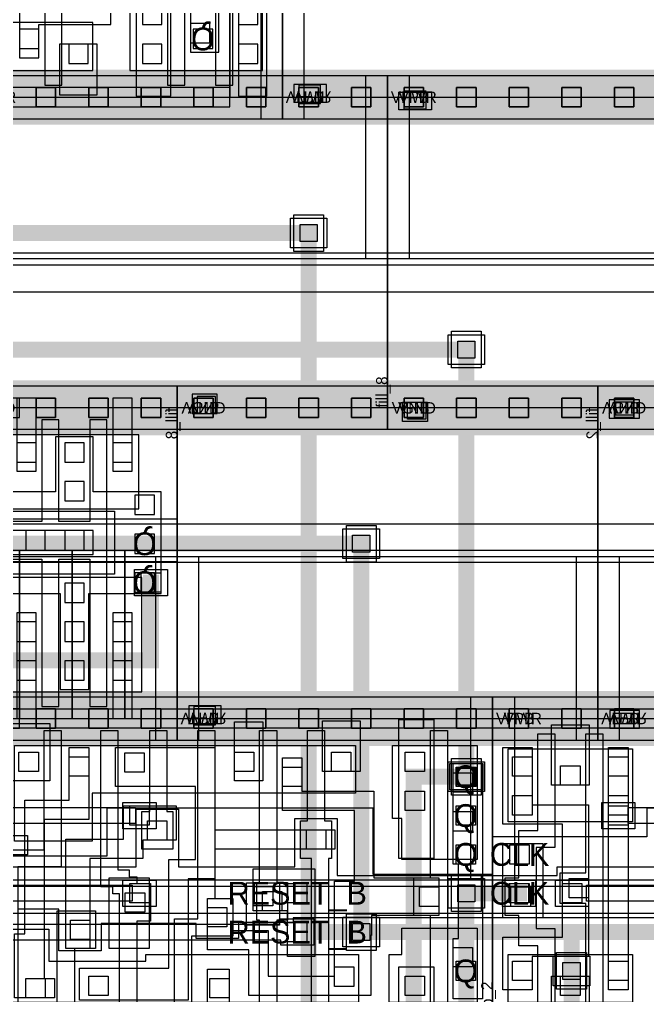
# Model space of a CAD drawing. Extents: x 0 to 50.5, y 0 to 99.5.
# Drawn here: x 20.7 to 26.19, y 30.21 to 38.76 of the extents above; entities that cross this region are included whole.
import ezdxf
from ezdxf.enums import TextEntityAlignment as Align

# ---------------------------------------------------------------- set-up
doc = ezdxf.new("R2010")
doc.units = 0
for name, color, linetype in [('L122D16', 13, 'CONTINUOUS'), ('L236D0', 12, 'CONTINUOUS'), ('L64D16', 14, 'CONTINUOUS'), ('L64D20', 26, 'CONTINUOUS'), ('L64D5', 19, 'CONTINUOUS'), ('L64D59', 18, 'CONTINUOUS'), ('L65D20', 22, 'CONTINUOUS'), ('L66D20', 16, 'CONTINUOUS'), ('L66D44', 21, 'CONTINUOUS'), ('L67D16', 29, 'CONTINUOUS'), ('L67D20', 8, 'CONTINUOUS'), ('L67D44', 9, 'CONTINUOUS'), ('L67D5', 17, 'CONTINUOUS'), ('L68D16', 15, 'CONTINUOUS'), ('L68D20', 6, 'CONTINUOUS'), ('L68D44', 7, 'CONTINUOUS'), ('L68D5', 20, 'CONTINUOUS'), ('L69D20', 4, 'CONTINUOUS'), ('L78D44', 24, 'CONTINUOUS'), ('L81D4', 28, 'CONTINUOUS'), ('L83D44', 30, 'CONTINUOUS'), ('L93D44', 25, 'CONTINUOUS'), ('L94D20', 27, 'CONTINUOUS'), ('L95D20', 23, 'CONTINUOUS')]:
    doc.layers.add(name, color=color, linetype=linetype)

# ---------------------------------------------------------------- blocks, each defined once
blk = doc.blocks.new('VIA_M1M2_PR')
at = {"layer": 'L68D20'}
blk.add_lwpolyline([(-0.16, -0.13), (-0.16, 0.13), (0.16, 0.13), (0.16, -0.13)], close=True, dxfattribs=at)
at = {"layer": 'L68D44'}
blk.add_lwpolyline([(-0.075, -0.075), (-0.075, 0.075), (0.075, 0.075), (0.075, -0.075)], close=True, dxfattribs=at)
at = {"layer": 'L69D20'}
blk.add_lwpolyline([(-0.13, -0.16), (-0.13, 0.16), (0.13, 0.16), (0.13, -0.16)], close=True, dxfattribs=at)
blk = doc.blocks.new('VIA_L1M1_PR_MR')
at = {"layer": 'L67D20'}
blk.add_lwpolyline([(-0.085, -0.085), (-0.085, 0.085), (0.085, 0.085), (0.085, -0.085)], close=True, dxfattribs=at)
at = {"layer": 'L67D44'}
blk.add_lwpolyline([(-0.085, -0.085), (-0.085, 0.085), (0.085, 0.085), (0.085, -0.085)], close=True, dxfattribs=at)
at = {"layer": 'L68D20'}
blk.add_lwpolyline([(-0.145, -0.115), (-0.145, 0.115), (0.145, 0.115), (0.145, -0.115)], close=True, dxfattribs=at)
blk = doc.blocks.new('sky130_fd_sc_hd__fill_8')
at = {"layer": 'L122D16'}
blk.add_lwpolyline([(0.13, -0.12), (0.13, 0.05), (0.35, 0.05), (0.35, -0.12)], close=True, dxfattribs=at)
at = {"layer": 'L64D16'}
blk.add_lwpolyline([(0.1, 2.61), (0.1, 2.765), (0.385, 2.765), (0.385, 2.61)], close=True, dxfattribs=at)
at = {"layer": 'L64D20'}
blk.add_lwpolyline([(-0.19, 1.305), (-0.19, 2.91), (3.87, 2.91), (3.87, 1.305)], close=True, dxfattribs=at)
at = {"layer": 'L67D20', "const_width": 0.17}
for points in [[(0, 2.72), (3.68, 2.72)], [(0, 0), (3.68, 0)]]:
    blk.add_lwpolyline(points, dxfattribs=at)
at = {"layer": 'L67D44'}
for points in [[(0.145, 2.635), (0.145, 2.805), (0.315, 2.805), (0.315, 2.635)], [(0.605, 2.635), (0.605, 2.805), (0.775, 2.805), (0.775, 2.635)], [(1.065, 2.635), (1.065, 2.805), (1.235, 2.805), (1.235, 2.635)], [(1.525, 2.635), (1.525, 2.805), (1.695, 2.805), (1.695, 2.635)], [(1.985, 2.635), (1.985, 2.805), (2.155, 2.805), (2.155, 2.635)], [(2.445, 2.635), (2.445, 2.805), (2.615, 2.805), (2.615, 2.635)], [(2.905, 2.635), (2.905, 2.805), (3.075, 2.805), (3.075, 2.635)], [(3.365, 2.635), (3.365, 2.805), (3.535, 2.805), (3.535, 2.635)], [(0.145, -0.085), (0.145, 0.085), (0.315, 0.085), (0.315, -0.085)], [(0.605, -0.085), (0.605, 0.085), (0.775, 0.085), (0.775, -0.085)], [(1.065, -0.085), (1.065, 0.085), (1.235, 0.085), (1.235, -0.085)], [(1.525, -0.085), (1.525, 0.085), (1.695, 0.085), (1.695, -0.085)], [(1.985, -0.085), (1.985, 0.085), (2.155, 0.085), (2.155, -0.085)], [(2.445, -0.085), (2.445, 0.085), (2.615, 0.085), (2.615, -0.085)], [(2.905, -0.085), (2.905, 0.085), (3.075, 0.085), (3.075, -0.085)], [(3.365, -0.085), (3.365, 0.085), (3.535, 0.085), (3.535, -0.085)]]:
    blk.add_lwpolyline(points, close=True, dxfattribs=at)
at = {"layer": 'L68D16'}
for points in [[(0.145, 2.615), (0.145, 2.775), (0.335, 2.775), (0.335, 2.615)], [(0.175, -0.1), (0.175, 0.05), (0.335, 0.05), (0.335, -0.1)]]:
    blk.add_lwpolyline(points, close=True, dxfattribs=at)
at = {"layer": 'L68D20', "const_width": 0.48}
for points in [[(0, 2.72), (3.68, 2.72)], [(0, 0), (3.68, 0)]]:
    blk.add_lwpolyline(points, dxfattribs=at)
at = {"layer": 'L78D44'}
blk.add_lwpolyline([(0, 1.25), (0, 2.72), (3.68, 2.72), (3.68, 1.25)], close=True, dxfattribs=at)
at = {"layer": 'L81D4'}
blk.add_lwpolyline([(0, 0), (0, 2.72), (3.68, 2.72), (3.68, 0)], close=True, dxfattribs=at)
at = {"layer": 'L93D44'}
blk.add_lwpolyline([(0, -0.19), (0, 1.015), (3.68, 1.015), (3.68, -0.19)], close=True, dxfattribs=at)
at = {"layer": 'L94D20'}
blk.add_lwpolyline([(0, 1.355), (0, 2.91), (3.68, 2.91), (3.68, 1.355)], close=True, dxfattribs=at)
at = {"layer": 'L64D5'}
blk.add_text('VPB', height=0.1, dxfattribs=at).set_placement((0.23, 2.72), align=Align.MIDDLE_CENTER)
at = {"layer": 'L64D59'}
blk.add_text('VNB', height=0.1, dxfattribs=at).set_placement((0.23, 0), align=Align.MIDDLE_CENTER)
at = {"layer": 'L68D5'}
for s, p in [('VPWR', (0.23, 2.72)), ('VGND', (0.23, 0))]:
    blk.add_text(s, height=0.1, dxfattribs=at).set_placement(p, align=Align.MIDDLE_CENTER)
at = {"layer": 'L83D44'}
blk.add_text('fill_8', height=0.1, rotation=90, dxfattribs=at).set_placement((0, 0))
blk = doc.blocks.new('sky130_fd_sc_hd__dfrtp_2')
at = {"layer": 'L236D0'}
blk.add_lwpolyline([(0, 0), (0, 2.72), (9.66, 2.72), (9.66, 0)], close=True, dxfattribs=at)
at = {"layer": 'L64D16'}
blk.add_lwpolyline([(0.145, 2.635), (0.145, 2.805), (0.315, 2.805), (0.315, 2.635)], close=True, dxfattribs=at)
at = {"layer": 'L64D20'}
blk.add_lwpolyline([(-0.19, 1.305), (-0.19, 2.91), (9.85, 2.91), (9.85, 1.305)], close=True, dxfattribs=at)
at = {"layer": 'L65D20'}
for points in [[(5.015, 1.645), (5.015, 2.485), (8, 2.485), (8, 2.065), (5.695, 2.065), (5.695, 1.645)], [(8.405, 1.485), (8.405, 1.845), (8.325, 1.845), (8.325, 2.485), (9.485, 2.485), (9.485, 1.485)], [(0.135, 1.815), (0.135, 2.455), (1.225, 2.455), (1.225, 1.815)], [(0.135, 0.235), (0.135, 0.655), (1.225, 0.655), (1.225, 0.235)]]:
    blk.add_lwpolyline(points, close=True, dxfattribs=at)
at = {"layer": 'L66D20'}
for points in [[(0.395, 0.105), (0.395, 0.73), (0.23, 0.73), (0.23, 0.995), (0.11, 0.995), (0.11, 1.325), (0.23, 1.325), (0.23, 1.74), (0.395, 1.74), (0.395, 2.585), (0.545, 2.585), (0.545, 1.59), (0.38, 1.59), (0.38, 0.88), (0.545, 0.88), (0.545, 0.105)], [(0.815, 0.105), (0.815, 1.1), (0.59, 1.1), (0.59, 1.37), (0.815, 1.37), (0.815, 2.585), (0.965, 2.585), (0.965, 0.105)], [(7.615, 0.105), (7.615, 1.495), (7.52, 1.495), (7.52, 1.825), (7.58, 1.825), (7.58, 2.615), (7.73, 2.615), (7.73, 1.825), (7.79, 1.825), (7.79, 1.495), (7.765, 1.495), (7.765, 0.105)], [(8.655, 0.105), (8.655, 0.995), (8.51, 0.995), (8.51, 1.325), (8.655, 1.325), (8.655, 2.615), (8.805, 2.615), (8.805, 1.325), (9.075, 1.325), (9.075, 2.615), (9.225, 2.615), (9.225, 0.105), (9.075, 0.105), (9.075, 0.995), (8.805, 0.995), (8.805, 0.105)]]:
    blk.add_lwpolyline(points, close=True, dxfattribs=at)
at = {"layer": 'L66D44'}
for points in [[(7.79, 2.255), (7.79, 2.425), (7.96, 2.425), (7.96, 2.255)], [(8.435, 2.255), (8.435, 2.425), (8.605, 2.425), (8.605, 2.255)], [(9.275, 2.255), (9.275, 2.425), (9.445, 2.425), (9.445, 2.255)], [(0.175, 2.215), (0.175, 2.385), (0.345, 2.385), (0.345, 2.215)], [(1.015, 2.215), (1.015, 2.385), (1.185, 2.385), (1.185, 2.215)], [(0.595, 2.135), (0.595, 2.305), (0.765, 2.305), (0.765, 2.135)], [(7.36, 2.125), (7.36, 2.295), (7.53, 2.295), (7.53, 2.125)], [(8.855, 2.075), (8.855, 2.245), (9.025, 2.245), (9.025, 2.075)], [(8.435, 1.915), (8.435, 2.085), (8.605, 2.085), (8.605, 1.915)], [(9.275, 1.915), (9.275, 2.085), (9.445, 2.085), (9.445, 1.915)], [(0.175, 1.875), (0.175, 2.045), (0.345, 2.045), (0.345, 1.875)], [(1.015, 1.875), (1.015, 2.045), (1.185, 2.045), (1.185, 1.875)], [(0.67, 1.15), (0.67, 1.32), (0.84, 1.32), (0.84, 1.15)], [(0.16, 1.075), (0.16, 1.245), (0.33, 1.245), (0.33, 1.075)], [(0.175, 0.425), (0.175, 0.595), (0.345, 0.595), (0.345, 0.425)], [(1.015, 0.425), (1.015, 0.595), (1.185, 0.595), (1.185, 0.425)], [(0.595, 0.295), (0.595, 0.465), (0.765, 0.465), (0.765, 0.295)]]:
    blk.add_lwpolyline(points, close=True, dxfattribs=at)
at = {"layer": 'L67D16'}
for points in [[(8.88, 2.125), (8.88, 2.295), (9.05, 2.295), (9.05, 2.125)], [(0.15, 1.445), (0.15, 1.615), (0.32, 1.615), (0.32, 1.445)], [(0.15, 1.105), (0.15, 1.275), (0.32, 1.275), (0.32, 1.105)]]:
    blk.add_lwpolyline(points, close=True, dxfattribs=at)
at = {"layer": 'L67D20'}
for points in [[(1.85, 2.175), (1.85, 2.635), (0, 2.635), (0, 2.805), (9.2, 2.805), (9.2, 2.635), (2.1, 2.635), (2.1, 2.175)], [(0.515, 2.135), (0.515, 2.665), (0.845, 2.665), (0.845, 2.135)], [(7.71, 2.255), (7.71, 2.7), (8.04, 2.7), (8.04, 2.255)], [(8.38, 1.495), (8.38, 2.71), (8.685, 2.71), (8.685, 1.495)], [(9.275, 1.495), (9.275, 2.71), (9.525, 2.71), (9.525, 1.495)], [(0.09, 0.345), (0.09, 0.805), (0.61, 0.805), (0.61, 1.795), (0.09, 1.795), (0.09, 2.465), (0.345, 2.465), (0.345, 1.965), (0.84, 1.965), (0.84, 0.635), (0.345, 0.635), (0.345, 0.345)], [(1.015, 0.345), (1.015, 2.465), (1.185, 2.465), (1.185, 0.345)], [(7.065, 0.295), (7.065, 0.695), (6.705, 0.695), (6.705, 1.145), (6.925, 1.145), (6.925, 0.865), (7.235, 0.865), (7.235, 0.465), (7.815, 0.465), (7.815, 1.295), (7.99, 1.295), (7.99, 1.915), (7.36, 1.915), (7.36, 2.375), (7.53, 2.375), (7.53, 2.085), (8.16, 2.085), (8.16, 1.325), (8.73, 1.325), (8.73, 0.995), (8.14, 0.995), (8.14, 0.82), (8.135, 0.82), (8.135, 0.295)], [(8.855, 0.265), (8.855, 0.795), (8.9, 0.795), (8.9, 1.445), (8.855, 1.445), (8.855, 2.325), (9.105, 2.325), (9.105, 0.265)], [(0.09, 0.975), (0.09, 1.625), (0.44, 1.625), (0.44, 0.975)], [(0.515, 0.06), (0.515, 0.465), (0.845, 0.465), (0.845, 0.06)]]:
    blk.add_lwpolyline(points, close=True, dxfattribs=at)
at = {"layer": 'L67D20', "const_width": 0.17}
blk.add_lwpolyline([(9.2, 2.72), (9.66, 2.72)], dxfattribs=at)
at = {"layer": 'L67D44'}
for points in [[(0.145, 2.635), (0.145, 2.805), (0.315, 2.805), (0.315, 2.635)], [(0.605, 2.635), (0.605, 2.805), (0.775, 2.805), (0.775, 2.635)], [(1.065, 2.635), (1.065, 2.805), (1.235, 2.805), (1.235, 2.635)], [(7.505, 2.635), (7.505, 2.805), (7.675, 2.805), (7.675, 2.635)], [(7.965, 2.635), (7.965, 2.805), (8.135, 2.805), (8.135, 2.635)], [(8.425, 2.635), (8.425, 2.805), (8.595, 2.805), (8.595, 2.635)], [(8.885, 2.635), (8.885, 2.805), (9.055, 2.805), (9.055, 2.635)], [(9.345, 2.635), (9.345, 2.805), (9.515, 2.805), (9.515, 2.635)], [(1.015, 1.785), (1.015, 1.955), (1.185, 1.955), (1.185, 1.785)], [(0.61, 1.105), (0.61, 1.275), (0.78, 1.275), (0.78, 1.105)]]:
    blk.add_lwpolyline(points, close=True, dxfattribs=at)
at = {"layer": 'L68D16'}
blk.add_lwpolyline([(0.145, 2.635), (0.145, 2.805), (0.315, 2.805), (0.315, 2.635)], close=True, dxfattribs=at)
at = {"layer": 'L68D20', "const_width": 0.48}
for points in [[(0, 2.72), (9.2, 2.72)], [(9.2, 2.72), (9.66, 2.72)]]:
    blk.add_lwpolyline(points, dxfattribs=at)
at = {"layer": 'L68D20'}
for points in [[(0.955, 1.755), (0.955, 1.985), (1.245, 1.985), (1.245, 1.755)], [(2.845, 1.755), (2.845, 1.8), (1.185, 1.8), (1.185, 1.94), (2.845, 1.94), (2.845, 1.985), (3.135, 1.985), (3.135, 1.94), (6.075, 1.94), (6.075, 1.8), (3.135, 1.8), (3.135, 1.755)], [(0.55, 1.075), (0.55, 1.305), (0.84, 1.305), (0.84, 1.075)], [(2.385, 1.075), (2.385, 1.12), (0.82, 1.12), (0.82, 1.26), (2.385, 1.26), (2.385, 1.305), (2.675, 1.305), (2.675, 1.26), (6.045, 1.26), (6.045, 1.12), (2.675, 1.12), (2.675, 1.075)]]:
    blk.add_lwpolyline(points, close=True, dxfattribs=at)
at = {"layer": 'L78D44'}
for points in [[(0, 1.25), (0, 2.72), (9.2, 2.72), (9.2, 1.25)], [(9.2, 1.25), (9.2, 2.72), (9.66, 2.72), (9.66, 1.25)]]:
    blk.add_lwpolyline(points, close=True, dxfattribs=at)
at = {"layer": 'L81D4'}
blk.add_lwpolyline([(0, 0), (0, 2.72), (9.66, 2.72), (9.66, 0)], close=True, dxfattribs=at)
at = {"layer": 'L93D44'}
blk.add_lwpolyline([(0, -0.19), (0, 1.015), (9.66, 1.015), (9.66, -0.19)], close=True, dxfattribs=at)
at = {"layer": 'L94D20'}
blk.add_lwpolyline([(8.155, 1.355), (8.155, 1.935), (5.825, 1.935), (5.825, 1.515), (4.885, 1.515), (4.885, 1.935), (1.35, 1.935), (1.35, 1.685), (0, 1.685), (0, 2.91), (9.66, 2.91), (9.66, 1.355)], close=True, dxfattribs=at)
at = {"layer": 'L95D20'}
blk.add_lwpolyline([(1.425, 0.975), (0, 0.975), (0, 1.345), (0.565, 1.345), (0.565, 1.42), (1.6, 1.42)], dxfattribs=at)
at = {"layer": 'L64D5'}
blk.add_text('VPB', height=0.1, dxfattribs=at).set_placement((0.23, 2.72), align=Align.MIDDLE_CENTER)
at = {"layer": 'L67D5'}
for s, p in [('Q', (8.965, 2.21)), ('CLK', (0.235, 1.53)), ('CLK', (0.235, 1.19))]:
    blk.add_text(s, height=0.2, dxfattribs=at).set_placement(p, align=Align.MIDDLE_CENTER)
at = {"layer": 'L68D5'}
blk.add_text('VPWR', height=0.1, dxfattribs=at).set_placement((0.23, 2.72), align=Align.MIDDLE_CENTER)
at = {"layer": 'L83D44'}
blk.add_text('dfrtp_2', height=0.1, rotation=90, dxfattribs=at).set_placement((0, 0))
blk = doc.blocks.new('sky130_fd_sc_hd__dfrtp_4')
at = {"layer": 'L236D0'}
blk.add_lwpolyline([(0, 0), (0, 2.72), (10.58, 2.72), (10.58, 0)], close=True, dxfattribs=at)
at = {"layer": 'L64D20'}
blk.add_lwpolyline([(-0.19, 1.305), (-0.19, 2.91), (10.77, 2.91), (10.77, 1.305)], close=True, dxfattribs=at)
at = {"layer": 'L65D20'}
for points in [[(8.295, 1.485), (8.295, 2.485), (10.27, 2.485), (10.27, 1.485)], [(8.295, 0.235), (8.295, 0.885), (10.245, 0.885), (10.245, 0.235)]]:
    blk.add_lwpolyline(points, close=True, dxfattribs=at)
at = {"layer": 'L66D20'}
blk.add_lwpolyline([(9.125, 1.325), (9.395, 1.325), (9.395, 2.615), (9.545, 2.615), (9.545, 1.325), (9.815, 1.325), (9.815, 2.615), (9.965, 2.615), (9.965, 0.105), (9.815, 0.105), (9.815, 0.995), (9.545, 0.995), (9.545, 0.105), (9.395, 0.105), (9.395, 0.995), (9.125, 0.995)], dxfattribs=at)
at = {"layer": 'L66D44'}
for points in [[(9.175, 2.215), (9.175, 2.385), (9.345, 2.385), (9.345, 2.215)], [(9.595, 2.215), (9.595, 2.385), (9.765, 2.385), (9.765, 2.215)], [(10.015, 2.215), (10.015, 2.385), (10.185, 2.385), (10.185, 2.215)], [(9.175, 1.875), (9.175, 2.045), (9.345, 2.045), (9.345, 1.875)], [(9.595, 1.875), (9.595, 2.045), (9.765, 2.045), (9.765, 1.875)], [(10.015, 1.875), (10.015, 2.045), (10.185, 2.045), (10.185, 1.875)], [(9.595, 1.535), (9.595, 1.705), (9.765, 1.705), (9.765, 1.535)], [(9.255, 1.075), (9.255, 1.245), (9.425, 1.245), (9.425, 1.075)], [(9.595, 1.075), (9.595, 1.245), (9.765, 1.245), (9.765, 1.075)], [(9.595, 0.645), (9.595, 0.815), (9.765, 0.815), (9.765, 0.645)], [(9.175, 0.305), (9.175, 0.475), (9.345, 0.475), (9.345, 0.305)], [(9.595, 0.305), (9.595, 0.475), (9.765, 0.475), (9.765, 0.305)], [(10.015, 0.305), (10.015, 0.475), (10.185, 0.475), (10.185, 0.305)]]:
    blk.add_lwpolyline(points, close=True, dxfattribs=at)
at = {"layer": 'L67D16'}
for points in [[(10.21, 1.445), (10.21, 1.615), (10.38, 1.615), (10.38, 1.445)], [(10.21, 1.105), (10.21, 1.275), (10.38, 1.275), (10.38, 1.105)], [(10.21, 0.765), (10.21, 0.935), (10.38, 0.935), (10.38, 0.765)]]:
    blk.add_lwpolyline(points, close=True, dxfattribs=at)
at = {"layer": 'L67D20'}
for points in [[(1.85, 2.175), (1.85, 2.635), (0, 2.635), (0, 2.805), (9.2, 2.805), (9.2, 2.635), (2.1, 2.635), (2.1, 2.175)], [(9.175, 1.795), (9.175, 2.72), (9.345, 2.72), (9.345, 1.795)], [(10.015, 1.795), (10.015, 2.72), (10.185, 2.72), (10.185, 1.795)], [(8.675, 0.255), (8.675, 0.905), (10.03, 0.905), (10.03, 1.455), (8.715, 1.455), (8.715, 2.465), (9.005, 2.465), (9.005, 1.625), (9.555, 1.625), (9.555, 2.465), (9.805, 2.465), (9.805, 1.625), (10.44, 1.625), (10.44, 0.735), (9.845, 0.735), (9.845, 0.255), (9.515, 0.255), (9.515, 0.735), (9.005, 0.735), (9.005, 0.255)], [(7.065, 0.295), (7.065, 0.695), (6.705, 0.695), (6.705, 1.145), (6.925, 1.145), (6.925, 0.865), (7.235, 0.865), (7.235, 0.465), (7.815, 0.465), (7.815, 1.295), (7.99, 1.295), (7.99, 1.915), (7.36, 1.915), (7.36, 2.375), (7.53, 2.375), (7.53, 2.085), (8.16, 2.085), (8.16, 1.285), (9.845, 1.285), (9.845, 1.075), (8.14, 1.075), (8.14, 0.82), (8.135, 0.82), (8.135, 0.295)], [(9.175, -0.085), (9.175, 0.555), (9.345, 0.555), (9.345, -0.085)], [(10.015, -0.085), (10.015, 0.555), (10.185, 0.555), (10.185, -0.085)], [(0, -0.085), (0, 0.085), (9.2, 0.085), (9.2, -0.085)]]:
    blk.add_lwpolyline(points, close=True, dxfattribs=at)
at = {"layer": 'L67D20', "const_width": 0.17}
for points in [[(9.2, 2.72), (9.66, 2.72)], [(9.66, 2.72), (10.12, 2.72)], [(10.12, 2.72), (10.58, 2.72)], [(9.2, 0), (9.66, 0)], [(9.66, 0), (10.12, 0)], [(10.12, 0), (10.58, 0)]]:
    blk.add_lwpolyline(points, dxfattribs=at)
at = {"layer": 'L67D44'}
for points in [[(9.345, 2.635), (9.345, 2.805), (9.515, 2.805), (9.515, 2.635)], [(9.805, 2.635), (9.805, 2.805), (9.975, 2.805), (9.975, 2.635)], [(10.265, 2.635), (10.265, 2.805), (10.435, 2.805), (10.435, 2.635)], [(9.345, -0.085), (9.345, 0.085), (9.515, 0.085), (9.515, -0.085)], [(9.805, -0.085), (9.805, 0.085), (9.975, 0.085), (9.975, -0.085)], [(10.265, -0.085), (10.265, 0.085), (10.435, 0.085), (10.435, -0.085)]]:
    blk.add_lwpolyline(points, close=True, dxfattribs=at)
at = {"layer": 'L68D20', "const_width": 0.48}
for points in [[(0, 2.72), (9.2, 2.72)], [(9.2, 2.72), (9.66, 2.72)], [(9.66, 2.72), (10.12, 2.72)], [(10.12, 2.72), (10.58, 2.72)], [(0, 0), (9.2, 0)], [(9.2, 0), (9.66, 0)], [(9.66, 0), (10.12, 0)], [(10.12, 0), (10.58, 0)]]:
    blk.add_lwpolyline(points, dxfattribs=at)
at = {"layer": 'L78D44'}
for points in [[(0, 1.25), (0, 2.72), (9.2, 2.72), (9.2, 1.25)], [(9.2, 1.25), (9.2, 2.72), (9.66, 2.72), (9.66, 1.25)], [(9.66, 1.25), (9.66, 2.72), (10.12, 2.72), (10.12, 1.25)], [(10.12, 1.25), (10.12, 2.72), (10.58, 2.72), (10.58, 1.25)]]:
    blk.add_lwpolyline(points, close=True, dxfattribs=at)
at = {"layer": 'L81D4'}
blk.add_lwpolyline([(0, 0), (0, 2.72), (10.58, 2.72), (10.58, 0)], close=True, dxfattribs=at)
at = {"layer": 'L93D44'}
blk.add_lwpolyline([(0, -0.19), (0, 1.015), (10.58, 1.015), (10.58, -0.19)], close=True, dxfattribs=at)
at = {"layer": 'L94D20'}
blk.add_lwpolyline([(8.155, 1.355), (8.155, 1.935), (5.825, 1.935), (5.825, 1.515), (4.885, 1.515), (4.885, 1.935), (1.35, 1.935), (1.35, 1.685), (0, 1.685), (0, 2.91), (10.58, 2.91), (10.58, 1.355)], close=True, dxfattribs=at)
at = {"layer": 'L95D20'}
blk.add_lwpolyline([(7.84, 1.345), (10.58, 1.345), (10.58, 0.975), (7.455, 0.975)], dxfattribs=at)
at = {"layer": 'L67D5'}
for p in [(10.295, 1.53), (10.295, 1.19)]:
    blk.add_text('Q', height=0.2, dxfattribs=at).set_placement(p, align=Align.MIDDLE_CENTER)
blk = doc.blocks.new('sky130_fd_sc_hd__dfrtp_1')
at = {"layer": 'L236D0'}
blk.add_lwpolyline([(0, 0), (0, 2.72), (9.2, 2.72), (9.2, 0)], close=True, dxfattribs=at)
at = {"layer": 'L64D20'}
blk.add_lwpolyline([(-0.19, 1.305), (-0.19, 2.91), (9.39, 2.91), (9.39, 1.305)], close=True, dxfattribs=at)
at = {"layer": 'L65D20'}
for points in [[(5.015, 1.645), (5.015, 2.485), (8, 2.485), (8, 2.065), (5.695, 2.065), (5.695, 1.645)], [(8.405, 1.485), (8.405, 1.845), (8.325, 1.845), (8.325, 2.485), (9.065, 2.485), (9.065, 1.485)], [(1.565, 0.235), (1.565, 0.655), (2.49, 0.655), (2.49, 0.595), (3.285, 0.595), (3.285, 0.655), (4.645, 0.655), (4.645, 0.875), (5.315, 0.875), (5.315, 0.595), (6.165, 0.595), (6.165, 0.655), (8.025, 0.655), (8.025, 0.235)], [(8.295, 0.235), (8.295, 0.655), (8.405, 0.655), (8.405, 0.885), (9.065, 0.885), (9.065, 0.235)]]:
    blk.add_lwpolyline(points, close=True, dxfattribs=at)
at = {"layer": 'L66D20'}
for points in [[(4.895, 0.105), (4.895, 1.005), (4.715, 1.005), (4.715, 1.335), (4.895, 1.335), (4.895, 1.57), (5.275, 1.57), (5.275, 2.615), (5.425, 2.615), (5.425, 1.42), (5.045, 1.42), (5.045, 0.105)], [(5.935, 0.105), (5.935, 1.185), (5.875, 1.185), (5.875, 1.245), (5.77, 1.245), (5.77, 2.615), (5.92, 2.615), (5.92, 1.395), (6.02, 1.395), (6.02, 1.335), (6.085, 1.335), (6.085, 1.275), (6.205, 1.275), (6.205, 0.945), (6.085, 0.945), (6.085, 0.105)], [(6.13, 1.575), (6.13, 1.905), (6.2, 1.905), (6.2, 2.615), (6.35, 2.615), (6.35, 1.905), (6.4, 1.905), (6.4, 1.575)], [(6.415, 0.105), (6.415, 0.965), (6.62, 0.965), (6.62, 2.615), (6.77, 2.615), (6.77, 1.145), (6.925, 1.145), (6.925, 0.815), (6.565, 0.815), (6.565, 0.105)], [(7.16, 0.105), (7.16, 0.955), (7.135, 0.955), (7.135, 1.285), (7.16, 1.285), (7.16, 2.615), (7.31, 2.615), (7.31, 1.285), (7.405, 1.285), (7.405, 0.955), (7.31, 0.955), (7.31, 0.105)], [(7.615, 0.105), (7.615, 1.495), (7.52, 1.495), (7.52, 1.825), (7.58, 1.825), (7.58, 2.615), (7.73, 2.615), (7.73, 1.825), (7.79, 1.825), (7.79, 1.495), (7.765, 1.495), (7.765, 0.105)], [(8.655, 0.105), (8.655, 0.995), (8.51, 0.995), (8.51, 1.325), (8.655, 1.325), (8.655, 2.615), (8.805, 2.615), (8.805, 0.105)], [(5.39, 0.105), (5.39, 1.035), (5.725, 1.035), (5.725, 0.705), (5.54, 0.705), (5.54, 0.105)]]:
    blk.add_lwpolyline(points, close=True, dxfattribs=at)
at = {"layer": 'L66D44'}
for points in [[(5.055, 2.255), (5.055, 2.425), (5.225, 2.425), (5.225, 2.255)], [(5.98, 2.25), (5.98, 2.42), (6.15, 2.42), (6.15, 2.25)], [(6.94, 2.255), (6.94, 2.425), (7.11, 2.425), (7.11, 2.255)], [(7.79, 2.255), (7.79, 2.425), (7.96, 2.425), (7.96, 2.255)], [(8.435, 2.255), (8.435, 2.425), (8.605, 2.425), (8.605, 2.255)], [(5.495, 2.215), (5.495, 2.385), (5.665, 2.385), (5.665, 2.215)], [(7.36, 2.125), (7.36, 2.295), (7.53, 2.295), (7.53, 2.125)], [(8.855, 2.075), (8.855, 2.245), (9.025, 2.245), (9.025, 2.075)], [(8.435, 1.915), (8.435, 2.085), (8.605, 2.085), (8.605, 1.915)], [(8.855, 1.735), (8.855, 1.905), (9.025, 1.905), (9.025, 1.735)], [(6.18, 1.655), (6.18, 1.825), (6.35, 1.825), (6.35, 1.655)], [(7.57, 1.575), (7.57, 1.745), (7.74, 1.745), (7.74, 1.575)], [(7.185, 1.035), (7.185, 1.205), (7.355, 1.205), (7.355, 1.035)], [(8.56, 1.075), (8.56, 1.245), (8.73, 1.245), (8.73, 1.075)], [(5.985, 1.025), (5.985, 1.195), (6.155, 1.195), (6.155, 1.025)], [(6.705, 0.895), (6.705, 1.065), (6.875, 1.065), (6.875, 0.895)], [(5.505, 0.785), (5.505, 0.955), (5.675, 0.955), (5.675, 0.785)], [(8.855, 0.545), (8.855, 0.715), (9.025, 0.715), (9.025, 0.545)], [(7.815, 0.375), (7.815, 0.545), (7.985, 0.545), (7.985, 0.375)], [(5.115, 0.275), (5.115, 0.445), (5.285, 0.445), (5.285, 0.275)], [(5.665, 0.295), (5.665, 0.465), (5.835, 0.465), (5.835, 0.295)], [(6.725, 0.275), (6.725, 0.445), (6.895, 0.445), (6.895, 0.275)], [(8.435, 0.295), (8.435, 0.465), (8.605, 0.465), (8.605, 0.295)]]:
    blk.add_lwpolyline(points, close=True, dxfattribs=at)
at = {"layer": 'L67D16'}
for points in [[(8.88, 2.125), (8.88, 2.295), (9.05, 2.295), (9.05, 2.125)], [(8.88, 1.785), (8.88, 1.955), (9.05, 1.955), (9.05, 1.785)], [(8.88, 1.445), (8.88, 1.615), (9.05, 1.615), (9.05, 1.445)], [(7.405, 1.105), (7.405, 1.275), (7.575, 1.275), (7.575, 1.105)], [(7.405, 0.765), (7.405, 0.935), (7.575, 0.935), (7.575, 0.765)], [(8.88, 0.425), (8.88, 0.595), (9.05, 0.595), (9.05, 0.425)]]:
    blk.add_lwpolyline(points, close=True, dxfattribs=at)
at = {"layer": 'L67D20'}
for points in [[(1.85, 2.175), (1.85, 2.635), (0, 2.635), (0, 2.805), (9.2, 2.805), (9.2, 2.635), (2.1, 2.635), (2.1, 2.175)], [(4.955, 2.175), (4.955, 2.675), (5.325, 2.675), (5.325, 2.175)], [(6.94, 2.175), (6.94, 2.69), (7.19, 2.69), (7.19, 2.175)], [(7.71, 2.255), (7.71, 2.7), (8.04, 2.7), (8.04, 2.255)], [(8.38, 1.495), (8.38, 2.71), (8.685, 2.71), (8.685, 1.495)], [(5.015, 0.275), (5.015, 0.835), (5.105, 0.835), (5.105, 2.005), (5.495, 2.005), (5.495, 2.465), (5.665, 2.465), (5.665, 1.835), (5.275, 1.835), (5.275, 0.445), (5.365, 0.445), (5.365, 0.275)], [(5.585, 0.255), (5.585, 0.535), (6.365, 0.535), (6.365, 1.485), (6.6, 1.485), (6.6, 2.125), (5.9, 2.125), (5.9, 2.465), (6.77, 2.465), (6.77, 1.745), (7.82, 1.745), (7.82, 1.575), (6.77, 1.575), (6.77, 1.315), (6.535, 1.315), (6.535, 0.255)], [(7.065, 0.295), (7.065, 0.695), (6.705, 0.695), (6.705, 1.145), (6.925, 1.145), (6.925, 0.865), (7.235, 0.865), (7.235, 0.465), (7.815, 0.465), (7.815, 1.295), (7.99, 1.295), (7.99, 1.915), (7.36, 1.915), (7.36, 2.375), (7.53, 2.375), (7.53, 2.085), (8.16, 2.085), (8.16, 1.325), (8.73, 1.325), (8.73, 0.995), (8.14, 0.995), (8.14, 0.82), (8.135, 0.82), (8.135, 0.295)], [(8.855, 0.265), (8.855, 0.795), (8.9, 0.795), (8.9, 1.445), (8.855, 1.445), (8.855, 2.325), (9.11, 2.325), (9.11, 0.265)], [(5.465, 0.705), (5.465, 1.665), (5.97, 1.665), (5.97, 1.955), (6.43, 1.955), (6.43, 1.655), (6.14, 1.655), (6.14, 1.495), (5.675, 1.495), (5.675, 0.705)], [(3.775, 1.525), (3.775, 1.695), (5.13, 1.695), (5.13, 1.525)], [(7.405, 0.635), (7.405, 1.035), (7.105, 1.035), (7.105, 1.405), (7.645, 1.405), (7.645, 0.635)], [(5.845, 0.705), (5.845, 1.325), (6.195, 1.325), (6.195, 0.705)], [(6.705, 0.065), (6.705, 0.525), (6.895, 0.525), (6.895, 0.065)], [(8.38, 0.05), (8.38, 0.545), (8.685, 0.545), (8.685, 0.05)]]:
    blk.add_lwpolyline(points, close=True, dxfattribs=at)
at = {"layer": 'L67D44'}
for points in [[(5.205, 2.635), (5.205, 2.805), (5.375, 2.805), (5.375, 2.635)], [(5.665, 2.635), (5.665, 2.805), (5.835, 2.805), (5.835, 2.635)], [(6.125, 2.635), (6.125, 2.805), (6.295, 2.805), (6.295, 2.635)], [(6.585, 2.635), (6.585, 2.805), (6.755, 2.805), (6.755, 2.635)], [(7.045, 2.635), (7.045, 2.805), (7.215, 2.805), (7.215, 2.635)], [(7.505, 2.635), (7.505, 2.805), (7.675, 2.805), (7.675, 2.635)], [(7.965, 2.635), (7.965, 2.805), (8.135, 2.805), (8.135, 2.635)], [(8.425, 2.635), (8.425, 2.805), (8.595, 2.805), (8.595, 2.635)], [(8.885, 2.635), (8.885, 2.805), (9.055, 2.805), (9.055, 2.635)], [(6.025, 1.785), (6.025, 1.955), (6.195, 1.955), (6.195, 1.785)], [(6.025, 1.105), (6.025, 1.275), (6.195, 1.275), (6.195, 1.105)], [(7.105, 1.08), (7.105, 1.25), (7.275, 1.25), (7.275, 1.08)], [(7.405, 0.765), (7.405, 0.935), (7.575, 0.935), (7.575, 0.765)]]:
    blk.add_lwpolyline(points, close=True, dxfattribs=at)
at = {"layer": 'L68D20', "const_width": 0.48}
blk.add_lwpolyline([(0, 2.72), (9.2, 2.72)], dxfattribs=at)
at = {"layer": 'L68D20'}
for points in [[(2.845, 1.755), (2.845, 1.8), (1.185, 1.8), (1.185, 1.94), (2.845, 1.94), (2.845, 1.985), (3.135, 1.985), (3.135, 1.94), (6.075, 1.94), (6.075, 1.8), (3.135, 1.8), (3.135, 1.755)], [(5.965, 1.755), (5.965, 1.985), (6.255, 1.985), (6.255, 1.755)], [(2.385, 1.075), (2.385, 1.12), (0.82, 1.12), (0.82, 1.26), (2.385, 1.26), (2.385, 1.305), (2.675, 1.305), (2.675, 1.26), (6.045, 1.26), (6.045, 1.12), (2.675, 1.12), (2.675, 1.075)], [(5.965, 1.075), (5.965, 1.305), (6.255, 1.305), (6.255, 1.075)], [(7.045, 0.91), (7.045, 1.28), (7.335, 1.28), (7.335, 0.91)], [(3.745, 0.735), (3.745, 0.965), (4.395, 0.965), (4.395, 0.92), (7.335, 0.92), (7.335, 0.965), (7.635, 0.965), (7.635, 0.735), (7.345, 0.735), (7.345, 0.78), (4.395, 0.78), (4.395, 0.735)]]:
    blk.add_lwpolyline(points, close=True, dxfattribs=at)
at = {"layer": 'L78D44'}
blk.add_lwpolyline([(0, 1.25), (0, 2.72), (9.2, 2.72), (9.2, 1.25)], close=True, dxfattribs=at)
at = {"layer": 'L81D4'}
blk.add_lwpolyline([(0, 0), (0, 2.72), (9.2, 2.72), (9.2, 0)], close=True, dxfattribs=at)
at = {"layer": 'L93D44'}
blk.add_lwpolyline([(0, -0.19), (0, 1.015), (9.2, 1.015), (9.2, -0.19)], close=True, dxfattribs=at)
at = {"layer": 'L94D20'}
blk.add_lwpolyline([(8.155, 1.355), (8.155, 1.935), (5.825, 1.935), (5.825, 1.515), (4.885, 1.515), (4.885, 1.935), (1.35, 1.935), (1.35, 1.685), (0, 1.685), (0, 2.91), (9.2, 2.91), (9.2, 1.355)], close=True, dxfattribs=at)
at = {"layer": 'L95D20'}
blk.add_lwpolyline([(2.88, 1.42), (6.08, 1.42), (6.08, 1.925), (6.45, 1.925), (6.45, 1.42), (7.47, 1.42), (7.47, 1.845), (7.84, 1.845), (7.84, 1.345), (9.2, 1.345), (9.2, 0.975), (7.455, 0.975), (7.455, 0.935), (6.975, 0.935), (6.975, 0.795), (6.605, 0.795), (6.605, 0.925), (5.775, 0.925), (5.775, 0.685), (5.405, 0.685), (5.405, 1.05), (5.055, 1.05)], dxfattribs=at)
at = {"layer": 'L67D5'}
for s, p in [('Q', (8.965, 2.21)), ('Q', (8.965, 1.87)), ('Q', (8.965, 1.53)), ('RESET_B', (7.49, 1.19)), ('RESET_B', (7.49, 0.85)), ('Q', (8.965, 0.51))]:
    blk.add_text(s, height=0.2, dxfattribs=at).set_placement(p, align=Align.MIDDLE_CENTER)
blk = doc.blocks.new('sky130_fd_sc_hd__fill_2')
at = {"layer": 'L122D16'}
blk.add_lwpolyline([(0.155, -0.05), (0.155, 0.06), (0.315, 0.06), (0.315, -0.05)], close=True, dxfattribs=at)
at = {"layer": 'L64D16'}
blk.add_lwpolyline([(0.14, 2.675), (0.14, 2.765), (0.31, 2.765), (0.31, 2.675)], close=True, dxfattribs=at)
at = {"layer": 'L64D20'}
blk.add_lwpolyline([(-0.19, 1.305), (-0.19, 2.91), (1.11, 2.91), (1.11, 1.305)], close=True, dxfattribs=at)
at = {"layer": 'L67D20', "const_width": 0.17}
for points in [[(0, 2.72), (0.92, 2.72)], [(0, 0), (0.92, 0)]]:
    blk.add_lwpolyline(points, dxfattribs=at)
at = {"layer": 'L67D44'}
for points in [[(0.145, 2.635), (0.145, 2.805), (0.315, 2.805), (0.315, 2.635)], [(0.605, 2.635), (0.605, 2.805), (0.775, 2.805), (0.775, 2.635)], [(0.145, -0.085), (0.145, 0.085), (0.315, 0.085), (0.315, -0.085)], [(0.605, -0.085), (0.605, 0.085), (0.775, 0.085), (0.775, -0.085)]]:
    blk.add_lwpolyline(points, close=True, dxfattribs=at)
at = {"layer": 'L68D16'}
for points in [[(0.105, 2.65), (0.105, 2.805), (0.365, 2.805), (0.365, 2.65)], [(0.1, -0.07), (0.1, 0.09), (0.365, 0.09), (0.365, -0.07)]]:
    blk.add_lwpolyline(points, close=True, dxfattribs=at)
at = {"layer": 'L68D20', "const_width": 0.48}
for points in [[(0, 2.72), (0.92, 2.72)], [(0, 0), (0.92, 0)]]:
    blk.add_lwpolyline(points, dxfattribs=at)
at = {"layer": 'L78D44'}
blk.add_lwpolyline([(0, 1.25), (0, 2.72), (0.92, 2.72), (0.92, 1.25)], close=True, dxfattribs=at)
at = {"layer": 'L81D4'}
blk.add_lwpolyline([(0, 0), (0, 2.72), (0.92, 2.72), (0.92, 0)], close=True, dxfattribs=at)
at = {"layer": 'L93D44'}
blk.add_lwpolyline([(0, -0.19), (0, 1.015), (0.92, 1.015), (0.92, -0.19)], close=True, dxfattribs=at)
at = {"layer": 'L94D20'}
blk.add_lwpolyline([(0, 1.355), (0, 2.91), (0.92, 2.91), (0.92, 1.355)], close=True, dxfattribs=at)
at = {"layer": 'L64D5'}
blk.add_text('VPB', height=0.1, dxfattribs=at).set_placement((0.23, 2.72), align=Align.MIDDLE_CENTER)
at = {"layer": 'L64D59'}
blk.add_text('VNB', height=0.1, dxfattribs=at).set_placement((0.23, 0), align=Align.MIDDLE_CENTER)
at = {"layer": 'L68D5'}
for s, p in [('VPWR', (0.23, 2.72)), ('VGND', (0.23, 0))]:
    blk.add_text(s, height=0.1, dxfattribs=at).set_placement(p, align=Align.MIDDLE_CENTER)
at = {"layer": 'L83D44'}
blk.add_text('fill_2', height=0.1, rotation=90, dxfattribs=at).set_placement((0, 0))

msp = doc.modelspace()

# ---------------------------------------------------------------- linework, layer by layer
at = {"layer": 'L68D20'}
for points, const_width in [([(1.38, 38.08), (49.22, 38.08)], 0.48), ([(19.02, 36.89), (23.3, 36.89)], 0.14), ([(18.56, 35.87), (24.68, 35.87)], 0.14), ([(1.38, 35.36), (49.22, 35.36)], 0.48), ([(18.63, 34.17), (23.76, 34.17)], 0.14), ([(21.85, 33.08), (21.85, 33.9)], 0.14), ([(9.82, 33.15), (21.92, 33.15)], 0.14), ([(1.38, 32.64), (49.22, 32.64)], 0.48), ([(24.54, 31.11), (25.14, 31.11)], 0.14), ([(25.53, 30.36), (25.53, 30.84)], 0.14), ([(23.23, 30.77), (25.6, 30.77)], 0.14), ([(25.46, 30.77), (28.75, 30.77)], 0.14)]:
    msp.add_lwpolyline(points, dxfattribs=dict(at, const_width=const_width))
at = {"layer": 'L69D20', "const_width": 0.14}
for points in [[(23.23, 22.88), (23.23, 36.96)], [(24.61, 32.06), (24.61, 35.94)], [(23.69, 30.7), (23.69, 34.24)], [(24.15, 23.9), (24.15, 32.2)], [(24.08, 32.13), (24.68, 32.13)], [(24.61, 20.16), (24.61, 31.18)], [(25.53, 25.26), (25.53, 30.5)]]:
    msp.add_lwpolyline(points, dxfattribs=at)

# ---------------------------------------------------------------- block references
at = {"yscale": -1}
for name, p in [('sky130_fd_sc_hd__dfrtp_2', (13.34, 40.8)), ('sky130_fd_sc_hd__fill_8', (23, 40.8)), ('sky130_fd_sc_hd__dfrtp_4', (11.5, 35.36)), ('sky130_fd_sc_hd__fill_8', (22.08, 35.36)), ('sky130_fd_sc_hd__fill_2', (25.76, 35.36))]:
    msp.add_blockref(name, p, dxfattribs=at)
for name, p in [('sky130_fd_sc_hd__fill_8', (20.24, 35.36)), ('sky130_fd_sc_hd__fill_8', (23.92, 35.36)), ('VIA_M1M2_PR', (23.23, 36.89)), ('VIA_M1M2_PR', (24.61, 35.87)), ('VIA_M1M2_PR', (23.69, 34.17)), ('VIA_L1M1_PR_MR', (21.85, 33.83)), ('sky130_fd_sc_hd__dfrtp_1', (15.64, 29.92)), ('sky130_fd_sc_hd__dfrtp_2', (24.84, 29.92)), ('VIA_M1M2_PR', (24.61, 32.13)), ('VIA_L1M1_PR_MR', (24.61, 32.13)), ('VIA_M1M2_PR', (24.61, 31.11)), ('VIA_L1M1_PR_MR', (25.07, 31.11)), ('VIA_M1M2_PR', (23.69, 30.77)), ('VIA_M1M2_PR', (25.53, 30.43))]:
    msp.add_blockref(name, p)

doc.saveas('drawing.dxf')
